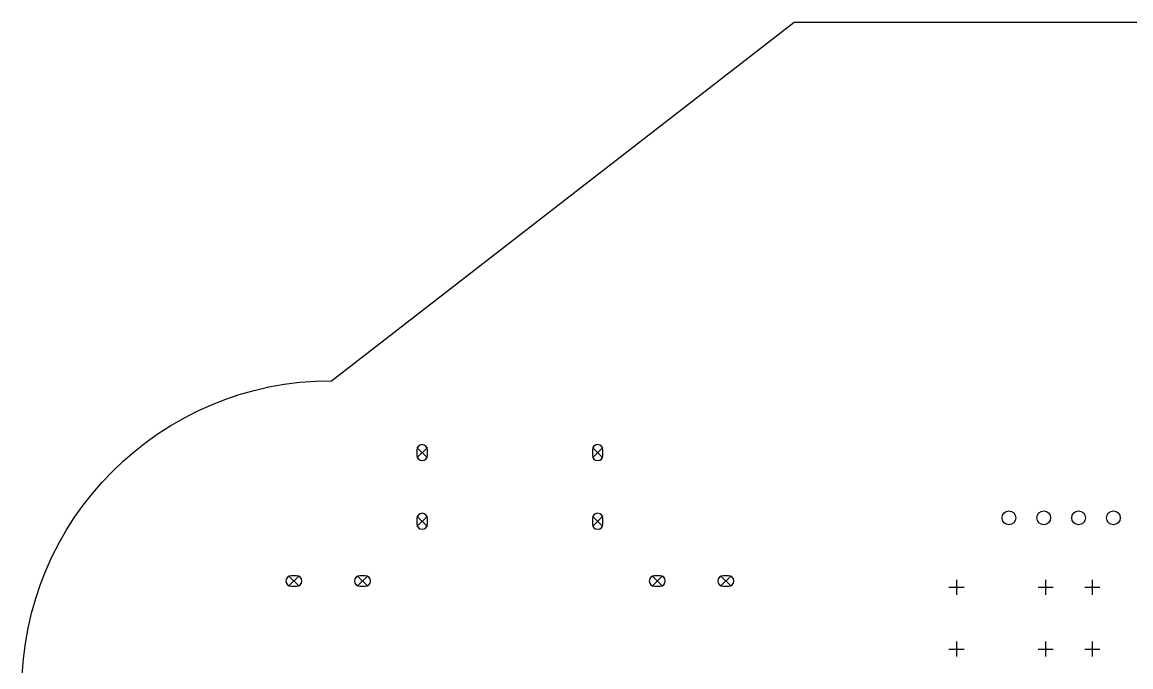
# Model space of a CAD drawing. Extents: x 59 to 223, y -149 to -55.
# Drawn here: x 60.7 to 141.5, y -102.3 to -55.4 of the extents above; entities that cross this region are included whole.
import ezdxf

# ---------------------------------------------------------------- set-up
doc = ezdxf.new("R2010")
doc.units = 0
doc.layers.add('BLACK', color=7, linetype='CONTINUOUS')

msp = doc.modelspace()

# ---------------------------------------------------------------- linework, layer by layer
at = {"layer": 'BLACK', "linetype": 'CONTINUOUS'}
for p, q in [((83.2482, -81.4703), (116.986, -55.358)), ((116.986, -55.358), (166.986, -55.358)), ((79.809817, -81.730446), (80.939746, -81.586866)), ((80.939746, -81.586866), (82.086347, -81.499678)), ((82.086347, -81.499678), (83.2482, -81.4703)), ((76.534243, -82.485351), (77.605647, -82.181107)), ((77.605647, -82.181107), (78.697978, -81.928999)), ((78.697978, -81.928999), (79.809817, -81.730446)), ((73.459778, -83.696711), (74.45989, -83.244571)), ((74.45989, -83.244571), (75.485185, -82.840312)), ((75.485185, -82.840312), (76.534243, -82.485351)), ((72.486268, -84.195313), (73.459778, -83.696711)), ((70.624726, -85.326226), (71.540778, -84.738957)), ((71.540778, -84.738957), (72.486268, -84.195313)), ((69.739531, -85.955701), (70.624726, -85.326226)), ((68.886612, -86.625963), (69.739531, -85.955701)), ((89.483, -86.331), (90.245, -87.093)), ((90.245, -86.331), (89.483, -87.093)), ((102.283, -86.331), (103.045, -87.093)), ((103.045, -86.331), (102.283, -87.093)), ((68.067387, -87.335594), (68.886612, -86.625963)), ((89.483, -86.512), (89.483, -86.912)), ((90.245, -86.912), (90.245, -86.512)), ((102.283, -86.512), (102.283, -86.912)), ((103.045, -86.912), (103.045, -86.512)), ((66.535694, -88.867287), (67.283275, -88.083175)), ((67.283275, -88.083175), (68.067387, -87.335594)), ((65.826063, -89.686512), (66.535694, -88.867287)), ((65.155801, -90.539431), (65.826063, -89.686512)), ((64.526326, -91.424626), (65.155801, -90.539431)), ((89.483, -91.331), (90.245, -92.093)), ((90.245, -91.331), (89.483, -92.093)), ((102.283, -91.331), (103.045, -92.093)), ((103.045, -91.331), (102.283, -92.093)), ((63.939057, -92.340678), (64.526326, -91.424626)), ((89.483, -91.512), (89.483, -91.912)), ((90.245, -91.912), (90.245, -91.512)), ((102.283, -91.512), (102.283, -91.912)), ((103.045, -91.912), (103.045, -91.512)), ((63.395413, -93.286168), (63.939057, -92.340678)), ((62.896811, -94.259678), (63.395413, -93.286168)), ((62.444671, -95.25979), (62.896811, -94.259678)), ((62.040412, -96.285085), (62.444671, -95.25979)), ((80.133, -95.681), (80.895, -96.443)), ((80.895, -95.681), (80.133, -96.443)), ((80.714, -95.681), (80.314, -95.681)), ((85.133, -95.681), (85.895, -96.443)), ((85.895, -95.681), (85.133, -96.443)), ((85.714, -95.681), (85.314, -95.681)), ((106.633, -95.681), (107.395, -96.443)), ((107.395, -95.681), (106.633, -96.443)), ((107.214, -95.681), (106.814, -95.681)), ((111.633, -95.681), (112.395, -96.443)), ((112.395, -95.681), (111.633, -96.443)), ((112.214, -95.681), (111.814, -95.681)), ((128.83, -95.97), (128.83, -97.07)), ((135.33, -95.97), (135.33, -97.07)), ((138.736, -95.97), (138.736, -97.07)), ((61.685451, -97.334143), (62.040412, -96.285085)), ((80.314, -96.443), (80.714, -96.443)), ((85.314, -96.443), (85.714, -96.443)), ((106.814, -96.443), (107.214, -96.443)), ((111.814, -96.443), (112.214, -96.443)), ((128.28, -96.52), (129.38, -96.52)), ((134.78, -96.52), (135.88, -96.52)), ((138.186, -96.52), (139.286, -96.52)), ((61.381207, -98.405547), (61.685451, -97.334143)), ((61.129099, -99.497878), (61.381207, -98.405547)), ((60.930546, -100.609717), (61.129099, -99.497878)), ((60.786966, -101.739646), (60.930546, -100.609717)), ((128.28, -101.02), (129.38, -101.02)), ((128.83, -100.47), (128.83, -101.57)), ((134.78, -101.02), (135.88, -101.02)), ((135.33, -100.47), (135.33, -101.57)), ((138.186, -101.02), (139.286, -101.02)), ((138.736, -100.47), (138.736, -101.57)), ((60.699778, -102.886247), (60.786966, -101.739646))]:
    msp.add_line(p, q, dxfattribs=at)
at = {"layer": 'BLACK'}
for centre in [(132.655, -91.461), (135.195, -91.461), (137.735, -91.461), (140.275, -91.461)]:
    msp.add_circle(centre, 0.5, dxfattribs=at)
for centre, start, end in [((89.864, -86.512), 0, 180), ((102.664, -86.512), 0, 180), ((89.864, -86.912), 180, 360), ((102.664, -86.912), 180, 360), ((89.864, -91.512), 0, 180), ((102.664, -91.512), 0, 180), ((89.864, -91.912), 180, 360), ((102.664, -91.912), 180, 360), ((80.314, -96.062), 90, 270), ((80.714, -96.062), 270, 450), ((85.314, -96.062), 90, 270), ((85.714, -96.062), 270, 450), ((106.814, -96.062), 90, 270), ((107.214, -96.062), -90, 90), ((111.814, -96.062), 90, 270), ((112.214, -96.062), -90, 90)]:
    msp.add_arc(centre, 0.381, start, end, dxfattribs=at)

doc.saveas('drawing.dxf')
